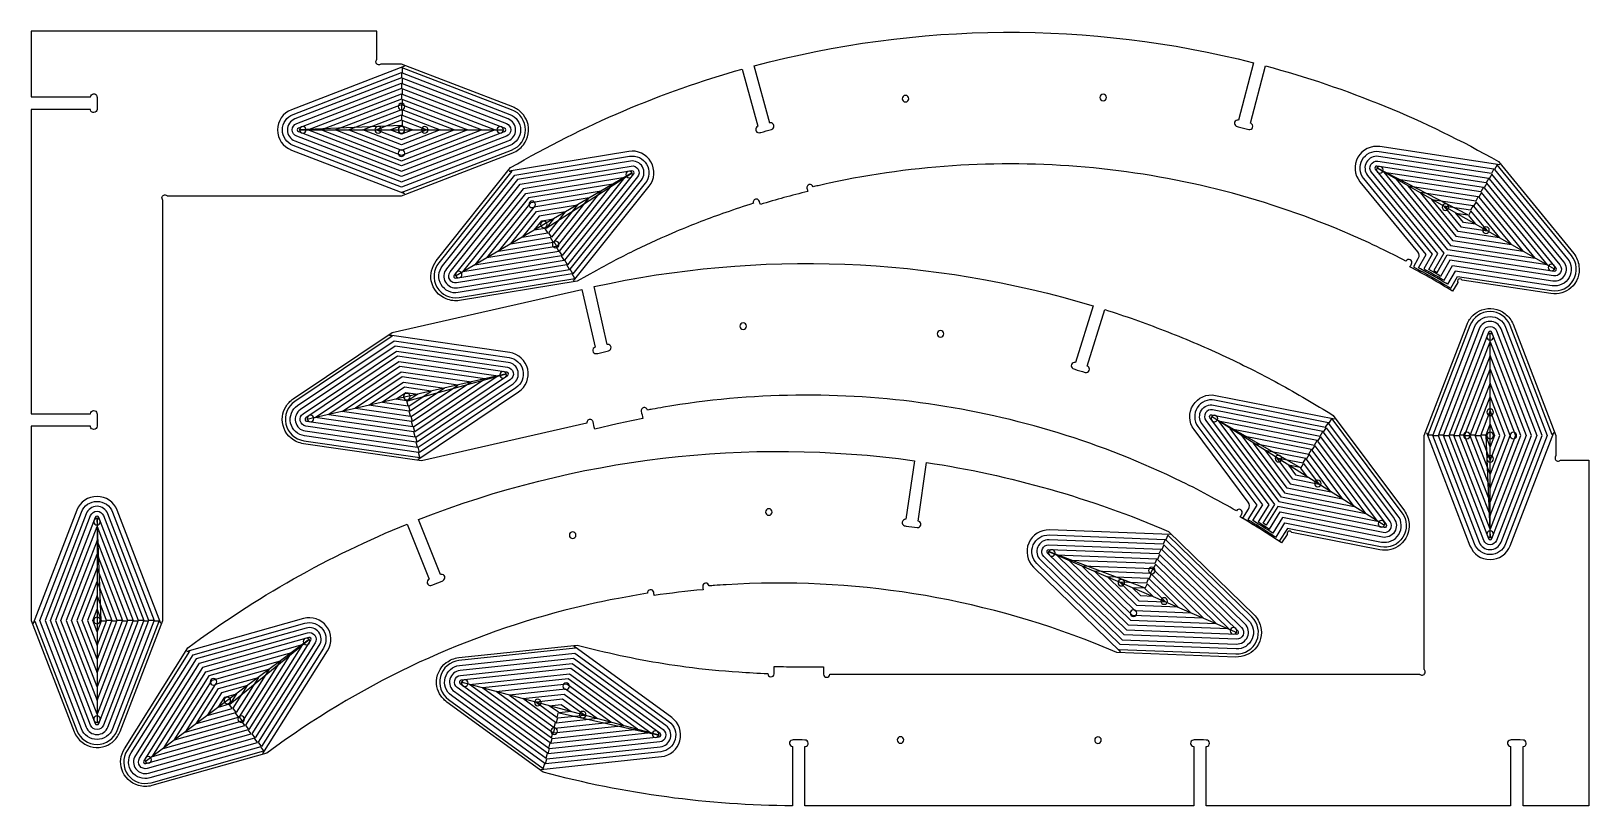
# Model space of a CAD drawing. Extents: x 0.9 to 95.5, y 0.5 to 47.5.
import ezdxf

# ---------------------------------------------------------------- set-up
doc = ezdxf.new("R2010")
doc.units = 0
for name, color, linetype in [('CUT_HALFWAY_THROUGH', 1, 'CONTINUOUS'), ('MARKS_IN_POCKET', 3, 'CONTINUOUS'), ('THROUGH_CUT', 18, 'CONTINUOUS')]:
    doc.layers.add(name, color=color, linetype=linetype)

msp = doc.modelspace()

# ---------------------------------------------------------------- linework, layer by layer
at = {"layer": 'CUT_HALFWAY_THROUGH'}
for points in [[(23.546, 45.406), (16.668, 42.76, 0.686769), (16.668, 40.31), (23.546, 37.664), (23.406, 37.754), (30.051, 40.31, 0.686769), (30.051, 42.76), (23.406, 45.316), (23.406, 44.995), (29.944, 42.48, -0.686769), (29.944, 40.59), (23.36, 38.058), (16.775, 40.59, -0.686769), (16.775, 42.48), (23.36, 45.013), (23.36, 44.691), (16.883, 42.2, 0.686769), (16.883, 40.87), (23.36, 38.379), (29.836, 40.87, 0.686769), (29.836, 42.2), (23.406, 44.674), (23.406, 44.352), (29.728, 41.92, -0.686769), (29.728, 41.15), (23.36, 38.7), (16.991, 41.15, -0.686769), (16.991, 41.92), (23.36, 44.37), (23.36, 44.049), (17.099, 41.64, 0.686769), (17.099, 41.43), (23.36, 39.022), (29.621, 41.43, 0.686769), (29.621, 41.64), (23.406, 44.031), (23.406, 43.709), (29.058, 41.535), (23.36, 39.343), (17.661, 41.535), (23.36, 43.727), (23.36, 43.406), (18.497, 41.535), (23.36, 39.665), (28.222, 41.535), (23.406, 43.388), (23.406, 43.066), (27.387, 41.535), (23.36, 39.986), (19.332, 41.535), (23.36, 43.084), (23.36, 42.763), (20.168, 41.535), (23.36, 40.308), (26.551, 41.535), (23.406, 42.745), (23.406, 42.423), (25.715, 41.535), (23.36, 40.629), (21.004, 41.535), (23.36, 42.441), (23.36, 42.12), (21.839, 41.535), (23.36, 40.95), (24.88, 41.535), (23.406, 42.102), (23.406, 41.781), (24.044, 41.535), (23.36, 41.272), (22.675, 41.535), (23.36, 41.799), (17.139, 41.535), (29.58, 41.535)], [(33.807, 32.355), (38.404, 38.115, 0.686769), (37.166, 40.229), (29.894, 39.035), (30.06, 39.029), (25.618, 33.464, 0.686769), (26.856, 31.35), (33.882, 32.503), (33.72, 32.781), (26.808, 31.646, -0.686769), (25.852, 33.277), (30.253, 38.79), (37.215, 39.933, -0.686769), (38.17, 38.302), (33.769, 32.789), (33.607, 33.066), (37.935, 38.489, 0.686769), (37.263, 39.637), (30.416, 38.513), (26.087, 33.09, 0.686769), (26.759, 31.942), (33.557, 33.058), (33.395, 33.335), (26.71, 32.238, -0.686769), (26.321, 32.903), (30.578, 38.236), (37.312, 39.341, -0.686769), (37.701, 38.677), (33.444, 33.344), (33.282, 33.621), (37.467, 38.864, 0.686769), (37.36, 39.045), (30.741, 37.958), (26.556, 32.715, 0.686769), (26.662, 32.534), (33.232, 33.613), (33.07, 33.89), (27.094, 32.909), (30.903, 37.681), (36.928, 38.67), (33.119, 33.898), (32.957, 34.176), (36.207, 38.247), (31.066, 37.404), (27.815, 33.332), (32.907, 34.167), (32.745, 34.445), (28.536, 33.754), (31.228, 37.126), (35.486, 37.825), (32.794, 34.453), (32.632, 34.73), (34.765, 37.403), (31.391, 36.849), (29.257, 34.176), (32.582, 34.722), (32.42, 34.999), (29.978, 34.599), (31.553, 36.571), (34.044, 36.98), (32.469, 35.008), (32.307, 35.285), (33.323, 36.558), (31.716, 36.294), (30.699, 35.021), (32.257, 35.277), (32.095, 35.554), (31.42, 35.443), (31.878, 36.017), (32.602, 36.136), (32.144, 35.562), (37.379, 38.934), (26.644, 32.645)], [(90.086, 39.417), (82.799, 40.519, 0.686769), (81.588, 38.389), (85.077, 34.13, -0.310318), (85.113, 33.707), (84.833, 33.216), (84.978, 33.138), (85.122, 33.06), (85.266, 32.981), (85.41, 32.902), (85.553, 32.823), (85.696, 32.743), (85.839, 32.662), (85.982, 32.581), (86.125, 32.5), (86.267, 32.418), (86.409, 32.336), (86.551, 32.253), (86.692, 32.17), (86.833, 32.086), (86.974, 32.002), (87.115, 31.918), (87.521, 32.632), (93.221, 31.771, 0.686769), (94.432, 33.9), (89.92, 39.408), (89.761, 39.129), (94.2, 33.71, -0.686769), (93.265, 32.067), (87.363, 32.96), (86.907, 32.159), (86.798, 32.223), (86.689, 32.288), (86.58, 32.352), (86.471, 32.416), (86.361, 32.479), (86.251, 32.542), (86.142, 32.605), (86.032, 32.668), (85.922, 32.731), (85.811, 32.793), (85.701, 32.855), (85.59, 32.916), (85.48, 32.978), (85.369, 33.039), (85.258, 33.1), (85.147, 33.16), (85.603, 33.961), (81.82, 38.579, -0.686769), (82.755, 40.222), (89.73, 39.167), (89.571, 38.888), (82.71, 39.925, 0.686769), (82.052, 38.769), (85.965, 33.992), (85.459, 33.103), (85.615, 33.017), (85.771, 32.93), (85.926, 32.843), (86.081, 32.755), (86.236, 32.667), (86.39, 32.578), (86.544, 32.488), (86.698, 32.399), (87.204, 33.287), (93.31, 32.364, 0.686769), (93.968, 33.52), (89.602, 38.849), (89.444, 38.57), (93.736, 33.33, -0.686769), (93.355, 32.661), (87.045, 33.615), (86.488, 32.637), (86.31, 32.74), (86.131, 32.842), (85.951, 32.944), (85.771, 33.045), (86.328, 34.023), (82.284, 38.959, -0.686769), (82.665, 39.629), (89.412, 38.609), (89.253, 38.329), (82.62, 39.332, 0.686769), (82.516, 39.149), (86.691, 34.054), (86.082, 32.984), (86.278, 32.873), (86.886, 33.942), (93.4, 32.957, 0.686769), (93.504, 33.14), (89.285, 38.291), (89.126, 38.011), (92.963, 33.327), (86.926, 34.239), (83.057, 38.963), (89.094, 38.05), (88.935, 37.77), (83.783, 38.549), (87.085, 34.519), (92.237, 33.74), (88.967, 37.732), (88.808, 37.452), (91.51, 34.153), (87.244, 34.798), (84.51, 38.136), (88.776, 37.491), (88.617, 37.212), (85.236, 37.723), (87.403, 35.078), (90.784, 34.566), (88.649, 37.173), (88.49, 36.894), (90.058, 34.98), (87.562, 35.357), (85.962, 37.31), (88.458, 36.932), (88.299, 36.653), (86.689, 36.896), (87.721, 35.636), (89.331, 35.393), (88.331, 36.614), (88.172, 36.335), (88.605, 35.806), (87.88, 35.916), (87.415, 36.483), (88.14, 36.374), (82.603, 39.221), (93.417, 33.069)], [(85.621, 23.151), (88.267, 16.273, 0.686769), (90.717, 16.273), (93.363, 23.151), (93.273, 23.011), (90.717, 29.657, 0.686769), (88.267, 29.657), (85.711, 23.011), (86.033, 23.011), (88.547, 29.549, -0.686769), (90.437, 29.549), (92.97, 22.965), (90.437, 16.381, -0.686769), (88.547, 16.381), (86.015, 22.965), (86.336, 22.965), (88.827, 16.488, 0.686769), (90.157, 16.488), (92.648, 22.965), (90.157, 29.441, 0.686769), (88.827, 29.441), (86.354, 23.011), (86.675, 23.011), (89.107, 29.333, -0.686769), (89.877, 29.333), (92.327, 22.965), (89.877, 16.596, -0.686769), (89.107, 16.596), (86.657, 22.965), (86.979, 22.965), (89.387, 16.704, 0.686769), (89.597, 16.704), (92.006, 22.965), (89.597, 29.226, 0.686769), (89.387, 29.226), (86.997, 23.011), (87.318, 23.011), (89.492, 28.663), (91.684, 22.965), (89.492, 17.266), (87.3, 22.965), (87.622, 22.965), (89.492, 18.102), (91.363, 22.965), (89.492, 27.827), (87.64, 23.011), (87.961, 23.011), (89.492, 26.992), (91.041, 22.965), (89.492, 18.938), (87.943, 22.965), (88.265, 22.965), (89.492, 19.773), (90.72, 22.965), (89.492, 26.156), (88.283, 23.011), (88.604, 23.011), (89.492, 25.321), (90.398, 22.965), (89.492, 20.609), (88.586, 22.965), (88.907, 22.965), (89.492, 21.444), (90.077, 22.965), (89.492, 24.485), (88.925, 23.011), (89.247, 23.011), (89.492, 23.649), (89.756, 22.965), (89.492, 22.28), (89.229, 22.965), (89.492, 16.744), (89.492, 29.185)], [(24.354, 21.511), (30.475, 25.614, 0.686769), (29.933, 28.004), (22.639, 29.06), (22.796, 29.004), (16.881, 25.039, 0.686769), (17.424, 22.65), (24.47, 21.629), (24.399, 21.943), (17.467, 22.947, -0.686769), (17.049, 24.79), (22.908, 28.718), (29.89, 27.707, -0.686769), (30.308, 25.864), (24.449, 21.936), (24.377, 22.249), (30.141, 26.113, 0.686769), (29.847, 27.41), (22.979, 28.405), (17.216, 24.541, 0.686769), (17.51, 23.244), (24.328, 22.256), (24.257, 22.57), (17.553, 23.541, -0.686769), (17.383, 24.292), (23.051, 28.091), (29.804, 27.113, -0.686769), (29.974, 26.362), (24.306, 22.562), (24.235, 22.876), (29.807, 26.611, 0.686769), (29.761, 26.816), (23.122, 27.778), (17.55, 24.043, 0.686769), (17.596, 23.838), (24.186, 22.883), (24.114, 23.197), (18.122, 24.065), (23.193, 27.464), (29.235, 26.589), (24.164, 23.189), (24.093, 23.503), (28.42, 26.404), (23.264, 27.151), (18.936, 24.25), (24.043, 23.51), (23.972, 23.823), (19.751, 24.435), (23.335, 26.837), (27.606, 26.219), (24.022, 23.816), (23.95, 24.13), (26.791, 26.034), (23.407, 26.524), (20.566, 24.62), (23.901, 24.137), (23.83, 24.45), (21.381, 24.805), (23.478, 26.211), (25.976, 25.849), (23.879, 24.443), (23.808, 24.757), (25.161, 25.664), (23.549, 25.897), (22.196, 24.99), (23.759, 24.764), (23.687, 25.077), (23.011, 25.175), (23.62, 25.584), (24.346, 25.479), (23.737, 25.07), (29.745, 26.705), (17.612, 23.949)], [(83.085, 17.489), (72.558, 24.119), (77.962, 21.027), (77.242, 21.169), (77.681, 20.581), (78.401, 20.439), (77.992, 20.987), (78.163, 21.259), (79.108, 19.994), (77.51, 20.309), (76.535, 21.614), (78.133, 21.299), (78.304, 21.571), (75.828, 22.059), (77.338, 20.037), (79.815, 19.548), (78.334, 21.531), (78.506, 21.803), (80.522, 19.103), (77.167, 19.765), (75.121, 22.505), (78.476, 21.843), (78.647, 22.115), (74.414, 22.95), (76.996, 19.493), (81.229, 18.658), (78.677, 22.075), (78.848, 22.346), (81.936, 18.212), (76.825, 19.221), (73.707, 23.395), (78.818, 22.387), (78.99, 22.659), (73, 23.841), (76.653, 18.949), (82.643, 17.767), (79.02, 22.618), (79.191, 22.89), (83.175, 17.556, -0.686769), (83.063, 17.378), (76.6, 18.654), (75.891, 17.528), (75.701, 17.648), (76.41, 18.774), (72.468, 24.052, -0.686769), (72.58, 24.229), (79.161, 22.931), (79.332, 23.202), (72.638, 24.524, 0.686769), (72.227, 23.872), (76.046, 18.759), (75.393, 17.722), (75.568, 17.613), (75.743, 17.504), (75.917, 17.394), (76.091, 17.283), (76.744, 18.32), (83.005, 17.084, 0.686769), (83.416, 17.735), (79.362, 23.162), (79.533, 23.434), (83.656, 17.915, -0.686769), (82.947, 16.79), (76.888, 17.985), (76.29, 17.035), (76.14, 17.132), (75.99, 17.228), (75.84, 17.324), (75.689, 17.419), (75.538, 17.514), (75.387, 17.608), (75.236, 17.702), (75.084, 17.795), (75.682, 18.745), (71.987, 23.693, -0.686769), (72.696, 24.818), (79.503, 23.474), (79.675, 23.746), (72.754, 25.112, 0.686769), (71.747, 23.513), (75.319, 18.731), (74.774, 17.866), (74.882, 17.8), (74.991, 17.735), (75.099, 17.669), (75.206, 17.602), (75.314, 17.536), (75.422, 17.469), (75.529, 17.402), (75.636, 17.335), (75.743, 17.267), (75.85, 17.199), (75.957, 17.131), (76.063, 17.063), (76.17, 16.994), (76.276, 16.925), (76.382, 16.856), (76.488, 16.787), (77.032, 17.651), (82.889, 16.495, 0.686769), (83.896, 18.094), (79.705, 23.706), (79.876, 23.978), (84.137, 18.274, -0.686769), (82.831, 16.201), (77.176, 17.317), (76.683, 16.537), (76.547, 16.628), (76.41, 16.718), (76.272, 16.808), (76.135, 16.897), (75.997, 16.986), (75.859, 17.075), (75.721, 17.163), (75.582, 17.25), (75.443, 17.337), (75.304, 17.424), (75.165, 17.51), (75.025, 17.596), (74.885, 17.682), (74.745, 17.767), (74.604, 17.851), (74.463, 17.935), (74.818, 18.498, 0.310318), (74.801, 18.922), (71.506, 23.333, -0.686769), (72.812, 25.407), (80.042, 23.98)], [(8.731, 11.544), (6.085, 18.423, 0.686769), (3.635, 18.423), (0.989, 11.544), (1.079, 11.684), (3.635, 5.039, 0.686769), (6.085, 5.039), (8.641, 11.684), (8.32, 11.684), (5.805, 5.147, -0.686769), (3.915, 5.147), (1.382, 11.731), (3.915, 18.315, -0.686769), (5.805, 18.315), (8.338, 11.731), (8.016, 11.731), (5.525, 18.207, 0.686769), (4.195, 18.207), (1.704, 11.731), (4.195, 5.255, 0.686769), (5.525, 5.255), (7.998, 11.684), (7.677, 11.684), (5.245, 5.362, -0.686769), (4.475, 5.362), (2.025, 11.731), (4.475, 18.1, -0.686769), (5.245, 18.1), (7.695, 11.731), (7.373, 11.731), (4.965, 17.992, 0.686769), (4.755, 17.992), (2.347, 11.731), (4.755, 5.47, 0.686769), (4.965, 5.47), (7.355, 11.684), (7.034, 11.684), (4.86, 6.033), (2.668, 11.731), (4.86, 17.429), (7.052, 11.731), (6.731, 11.731), (4.86, 16.594), (2.99, 11.731), (4.86, 6.868), (6.713, 11.684), (6.391, 11.684), (4.86, 7.704), (3.311, 11.731), (4.86, 15.758), (6.409, 11.731), (6.088, 11.731), (4.86, 14.923), (3.632, 11.731), (4.86, 8.539), (6.07, 11.684), (5.748, 11.684), (4.86, 9.375), (3.954, 11.731), (4.86, 14.087), (5.766, 11.731), (5.445, 11.731), (4.86, 13.251), (4.275, 11.731), (4.86, 10.211), (5.427, 11.684), (5.105, 11.684), (4.86, 11.046), (4.597, 11.731), (4.86, 12.416), (5.123, 11.731), (4.86, 17.952), (4.86, 5.51)], [(70.085, 16.944), (62.72, 17.226, 0.686769), (61.754, 14.975), (67.031, 9.83), (66.938, 9.968), (74.052, 9.696, 0.686769), (75.019, 11.947), (69.921, 16.917), (69.794, 16.622), (74.809, 11.732, -0.686769), (74.064, 9.995), (67.015, 10.265), (61.963, 15.19, -0.686769), (62.709, 16.927), (69.758, 16.657), (69.632, 16.361), (62.698, 16.627, 0.686769), (62.173, 15.405), (67.141, 10.561), (74.075, 10.295, 0.686769), (74.6, 11.517), (69.667, 16.326), (69.541, 16.031), (74.391, 11.302, -0.686769), (74.087, 10.595), (67.268, 10.856), (62.382, 15.62, -0.686769), (62.686, 16.327), (69.505, 16.066), (69.378, 15.771), (62.675, 16.027, 0.686769), (62.592, 15.834), (67.395, 11.151), (74.098, 10.895, 0.686769), (74.181, 11.088), (69.414, 15.736), (69.287, 15.44), (73.623, 11.213), (67.522, 11.447), (63.15, 15.709), (69.251, 15.475), (69.124, 15.18), (63.918, 15.379), (67.649, 11.742), (72.855, 11.543), (69.16, 15.145), (69.033, 14.85), (72.087, 11.872), (67.775, 12.038), (64.686, 15.05), (68.998, 14.884), (68.871, 14.589), (65.454, 14.72), (67.902, 12.333), (71.319, 12.202), (68.907, 14.554), (68.78, 14.259), (70.551, 12.532), (68.029, 12.628), (66.222, 14.39), (68.744, 14.294), (68.617, 13.998), (66.989, 14.061), (68.156, 12.924), (69.783, 12.861), (68.653, 13.963), (68.526, 13.668), (69.016, 13.191), (68.283, 13.219), (67.757, 13.731), (68.49, 13.703), (62.67, 15.915), (74.103, 11.007)], [(14.944, 3.647), (18.87, 9.884, 0.686769), (17.404, 11.847), (10.31, 9.849), (10.476, 9.861), (6.683, 3.835, 0.686769), (8.149, 1.873), (15.003, 3.803), (14.81, 4.06), (8.068, 2.162, -0.686769), (6.937, 3.676), (10.695, 9.646), (17.485, 11.558, -0.686769), (18.617, 10.044), (14.858, 4.074), (14.666, 4.332), (18.363, 10.204, 0.686769), (17.567, 11.269), (10.887, 9.388), (7.191, 3.516, 0.686769), (7.987, 2.45), (14.618, 4.318), (14.426, 4.575), (7.906, 2.739, -0.686769), (7.445, 3.356), (11.08, 9.131), (17.648, 10.981, -0.686769), (18.109, 10.364), (14.474, 4.589), (14.281, 4.846), (17.855, 10.524, 0.686769), (17.729, 10.692), (11.272, 8.873), (7.698, 3.196, 0.686769), (7.824, 3.028), (14.233, 4.833), (14.041, 5.09), (8.212, 3.449), (11.465, 8.616), (17.341, 10.271), (14.089, 5.104), (13.896, 5.361), (16.672, 9.771), (11.657, 8.358), (8.881, 3.949), (13.848, 5.348), (13.656, 5.605), (9.551, 4.449), (11.849, 8.101), (16.003, 9.27), (13.704, 5.619), (13.512, 5.876), (15.333, 8.77), (12.042, 7.843), (10.22, 4.949), (13.463, 5.863), (13.271, 6.12), (10.89, 5.45), (12.234, 7.586), (14.664, 8.27), (13.319, 6.134), (13.127, 6.391), (13.995, 7.77), (12.427, 7.328), (11.559, 5.95), (13.079, 6.378), (12.886, 6.635), (12.228, 6.45), (12.619, 7.071), (13.325, 7.27), (12.934, 6.649), (17.76, 10.584), (7.794, 3.136)], [(31.816, 2.682), (39.145, 3.457, 0.686769), (39.779, 5.824), (33.82, 10.16), (33.932, 10.037), (26.852, 9.289, 0.686769), (26.217, 6.922), (31.974, 2.733), (32.057, 3.043), (26.394, 7.165, -0.686769), (26.883, 8.991), (33.898, 9.732), (39.602, 5.581, -0.686769), (39.113, 3.756), (32.098, 3.014), (32.181, 3.324), (39.082, 4.054, 0.686769), (39.426, 5.339), (33.815, 9.422), (26.915, 8.692, 0.686769), (26.57, 7.408), (32.14, 3.354), (32.224, 3.664), (26.747, 7.65, -0.686769), (26.946, 8.394), (33.732, 9.111), (39.249, 5.096, -0.686769), (39.05, 4.352), (32.264, 3.635), (32.347, 3.945), (39.018, 4.651, 0.686769), (39.073, 4.853), (33.649, 8.801), (26.978, 8.095, 0.686769), (26.923, 7.893), (32.307, 3.975), (32.39, 4.285), (27.494, 7.848), (33.566, 8.49), (38.502, 4.898), (32.431, 4.256), (32.514, 4.566), (37.695, 5.114), (33.482, 8.18), (28.301, 7.632), (32.473, 4.596), (32.557, 4.906), (29.108, 7.416), (33.399, 7.869), (36.888, 5.33), (32.597, 4.877), (32.68, 5.187), (36.081, 5.547), (33.316, 7.559), (29.915, 7.199), (32.64, 5.217), (32.723, 5.527), (30.722, 6.983), (33.233, 7.248), (35.274, 5.763), (32.763, 5.498), (32.847, 5.808), (34.467, 5.979), (33.149, 6.938), (31.53, 6.767), (32.806, 5.838), (32.889, 6.148), (32.337, 6.55), (33.066, 6.627), (33.659, 6.196), (32.93, 6.119), (39.007, 4.762), (26.99, 7.984)]]:
    msp.add_lwpolyline(points, format="xyb", dxfattribs=at)
for points in [[(75.678, 17.19), (75.673, 17.182)], [(76.434, 16.702), (76.431, 16.697)]]:
    msp.add_lwpolyline(points, dxfattribs=at)
at = {"layer": 'MARKS_IN_POCKET'}
for points in [[(23.356, 43.149, 0.414214), (23.156, 42.949, 0.414214), (23.356, 42.749, 0.414214), (23.556, 42.949, 0.414214)], [(21.941, 41.736, 0.414214), (21.741, 41.536, 0.414214), (21.941, 41.336, 0.414214), (22.141, 41.536, 0.414214)], [(23.355, 41.734, 0.414214), (23.155, 41.534, 0.414214), (23.355, 41.334, 0.414214), (23.555, 41.534, 0.414214)], [(24.769, 41.733, 0.414214), (24.569, 41.533, 0.414214), (24.769, 41.333, 0.414214), (24.969, 41.533, 0.414214)], [(23.353, 40.32, 0.414214), (23.153, 40.12, 0.414214), (23.353, 39.92, 0.414214), (23.553, 40.12, 0.414214)], [(31.299, 37.212, 0.414214), (31.099, 37.012, 0.414214), (31.299, 36.812, 0.414214), (31.499, 37.012, 0.414214)], [(86.786, 37.048, 0.414214), (86.586, 36.848, 0.414214), (86.786, 36.648, 0.414214), (86.986, 36.848, 0.414214)], [(32.013, 35.992, 0.414214), (31.813, 35.792, 0.414214), (32.013, 35.592, 0.414214), (32.213, 35.792, 0.414214)], [(89.243, 35.647, 0.414214), (89.043, 35.447, 0.414214), (89.243, 35.247, 0.414214), (89.443, 35.447, 0.414214)], [(32.727, 34.771, 0.414214), (32.527, 34.571, 0.414214), (32.727, 34.371, 0.414214), (32.927, 34.571, 0.414214)], [(23.681, 25.528, 0.414214), (23.481, 25.328, 0.414214), (23.681, 25.128, 0.414214), (23.881, 25.328, 0.414214)], [(89.494, 24.576, 0.414214), (89.294, 24.376, 0.414214), (89.494, 24.176, 0.414214), (89.694, 24.376, 0.414214)], [(88.079, 23.163, 0.414214), (87.879, 22.963, 0.414214), (88.079, 22.763, 0.414214), (88.279, 22.963, 0.414214)], [(89.493, 23.162, 0.414214), (89.293, 22.962, 0.414214), (89.493, 22.762, 0.414214), (89.693, 22.962, 0.414214)], [(90.907, 23.161, 0.414214), (90.707, 22.961, 0.414214), (90.907, 22.761, 0.414214), (91.107, 22.961, 0.414214)], [(76.632, 21.76, 0.414214), (76.432, 21.56, 0.414214), (76.632, 21.36, 0.414214), (76.832, 21.56, 0.414214)], [(89.492, 21.748, 0.414214), (89.292, 21.548, 0.414214), (89.492, 21.348, 0.414214), (89.692, 21.548, 0.414214)], [(79.026, 20.254, 0.414214), (78.826, 20.054, 0.414214), (79.026, 19.854, 0.414214), (79.226, 20.054, 0.414214)], [(67.089, 14.225, 0.414214), (66.889, 14.025, 0.414214), (67.089, 13.825, 0.414214), (67.289, 14.025, 0.414214)], [(68.947, 14.967, 0.414214), (68.747, 14.767, 0.414214), (68.947, 14.567, 0.414214), (69.147, 14.767, 0.414214)], [(67.83, 12.368, 0.414214), (67.63, 12.168, 0.414214), (67.83, 11.968, 0.414214), (68.03, 12.168, 0.414214)], [(69.688, 13.109, 0.414214), (69.488, 12.909, 0.414214), (69.688, 12.709, 0.414214), (69.888, 12.909, 0.414214)], [(4.859, 11.934, 0.414214), (4.659, 11.734, 0.414214), (4.859, 11.534, 0.414214), (5.059, 11.734, 0.414214)], [(11.932, 8.195, 0.414214), (11.732, 7.995, 0.414214), (11.932, 7.795, 0.414214), (12.132, 7.995, 0.414214)], [(33.366, 7.938, 0.414214), (33.166, 7.738, 0.414214), (33.366, 7.538, 0.414214), (33.566, 7.738, 0.414214)], [(12.778, 7.062, 0.414214), (12.578, 6.862, 0.414214), (12.778, 6.662, 0.414214), (12.978, 6.862, 0.414214)], [(31.634, 6.937, 0.414214), (31.434, 6.737, 0.414214), (31.634, 6.537, 0.414214), (31.834, 6.737, 0.414214)], [(13.624, 5.929, 0.414214), (13.424, 5.729, 0.414214), (13.624, 5.529, 0.414214), (13.824, 5.729, 0.414214)], [(34.367, 6.206, 0.414214), (34.167, 6.006, 0.414214), (34.367, 5.806, 0.414214), (34.567, 6.006, 0.414214)], [(32.635, 5.205, 0.414214), (32.435, 5.005, 0.414214), (32.635, 4.805, 0.414214), (32.835, 5.005, 0.414214)]]:
    msp.add_lwpolyline(points, format="xyb", close=True, dxfattribs=at)
at = {"layer": 'THROUGH_CUT'}
for points in [[(8.86, 20.543), (8.86, 37.267, 0.071023), (8.833, 37.316, -0.181956), (8.805, 37.417, -0.26795), (8.914, 37.573, -0.26795), (9.103, 37.557, -0.076505), (9.115, 37.545, 0.142766), (9.128, 37.535), (23.36, 37.535), (30.119, 40.135, 0.128268), (30.764, 40.629, 0.25583), (30.994, 42.036, 0.10866), (30.669, 42.56, 0.100691), (30.119, 42.935), (23.36, 45.535), (22.128, 45.535, 0.059751), (22.071, 45.506, -0.201874), (21.955, 45.484, -0.253231), (21.817, 45.601, -0.253234), (21.839, 45.78, -0.075061), (21.85, 45.791, 0.143058), (21.86, 45.804), (21.86, 47.535), (0.86, 47.535), (0.86, 43.535), (4.46, 43.535, -0.366571), (4.652, 43.728, -0.390199), (4.857, 43.568, -0.037122), (4.868, 43.45, -0.014569), (4.86, 42.785, -0.37834), (4.672, 42.589, -0.390199), (4.462, 42.752, -0.031012), (4.461, 42.769, 0.010334), (4.46, 42.785), (0.86, 42.785), (0.86, 24.285), (4.46, 24.285, -0.366571), (4.652, 24.478, -0.390199), (4.857, 24.318, -0.037122), (4.868, 24.2, -0.014569), (4.86, 23.535, -0.37834), (4.672, 23.339, -0.390199), (4.462, 23.502, -0.031012), (4.461, 23.519, 0.010334), (4.46, 23.535), (0.86, 23.535), (0.86, 11.729), (3.464, 4.971, 0.128268), (3.958, 4.326, 0.25583), (5.365, 4.097, 0.10866), (5.889, 4.423, 0.100691), (6.264, 4.973), (8.86, 11.734)], [(75.116, 45.617), (74.207, 42.135, 0.366567), (73.972, 41.998, 0.3902), (74.075, 41.759, 0.037098), (74.187, 41.719, 0.014576), (74.831, 41.559, 0.37836), (75.068, 41.691, 0.390199), (74.964, 41.935, 0.031003), (74.948, 41.941, -0.010332), (74.932, 41.946), (75.842, 45.427, -0.064013), (89.997, 39.616), (94.577, 34.019, -0.128268), (94.894, 33.271, -0.25583), (94.399, 31.934, -0.10866), (93.856, 31.639, -0.100691), (93.193, 31.585), (87.803, 32.4, -0.095089), (87.779, 32.425, 0.267699), (87.658, 32.486, 0.236354), (87.54, 32.418, 0.236113), (87.523, 32.282, 0.078183), (87.527, 32.275, -0.180673), (87.529, 32.267), (87.211, 31.743, 0.014368), (84.623, 33.214, 0.001335), (84.717, 33.391, 0.414214), (84.638, 33.648, 0.414214), (84.381, 33.568, 0.005155), (82.831, 34.337, 0.011453), (80.987, 35.186, 0.077852), (65.403, 39.221, 0.077851), (49.332, 38.297, 0.004965), (48.662, 38.145, -0.001655), (48.362, 38.077, 0.999978), (47.993, 37.988, 0.001601), (48.04, 37.794, 0.014419), (45.16, 37.003, -0.000507), (45.101, 37.194, 0.337586), (44.917, 37.332, 0.513151), (44.739, 37.081, 0.005827), (43.059, 36.514, 0.016823), (40.044, 35.355, 0.012948), (37.592, 34.242, 0.012947), (35.201, 33.002), (34.033, 32.338), (26.887, 31.165, -0.128268), (26.08, 31.265, -0.25583), (25.171, 32.362, -0.10866), (25.186, 32.98, -0.100691), (25.471, 33.581), (29.989, 39.241, -0.063969), (44.06, 45.226), (45.014, 41.756, 0.363973), (44.88, 41.52, 0.388881), (45.086, 41.364, 0.039291), (45.199, 41.384, 0.014701), (45.843, 41.569, 0.378335), (45.982, 41.802, 0.390203), (45.769, 41.961, 0.031022), (45.753, 41.958, -0.010338), (45.737, 41.954), (44.784, 45.424, -0.128465)], [(53.981, 43.633, 0.414214), (53.781, 43.433, 0.414214), (53.981, 43.233, 0.414214), (54.181, 43.433, 0.414214)], [(65.981, 43.706, 0.414214), (65.781, 43.506, 0.414214), (65.981, 43.306, 0.414214), (66.181, 43.506, 0.414214)], [(17.36, 41.735, 0.414214), (17.16, 41.535, 0.414214), (17.36, 41.335, 0.414214), (17.56, 41.535, 0.414214)], [(29.36, 41.735, 0.414214), (29.16, 41.535, 0.414214), (29.36, 41.335, 0.414214), (29.56, 41.535, 0.414214)], [(37.188, 39.022, 0.414214), (36.988, 38.822, 0.414214), (37.188, 38.622, 0.414214), (37.388, 38.822, 0.414214)], [(82.795, 39.312, 0.414214), (82.595, 39.112, 0.414214), (82.795, 38.912, 0.414214), (82.995, 39.112, 0.414214)], [(35.097, 23.357, -0.000312), (34.997, 23.796, 1), (34.626, 23.711), (24.564, 21.426), (17.397, 22.465, -0.128268), (16.658, 22.803, -0.25583), (16.123, 24.124, -0.10866), (16.324, 24.708, -0.100691), (16.777, 25.195), (22.793, 29.228), (34.322, 31.846), (35.12, 28.336, 0.363974), (34.975, 28.106, 0.388882), (35.174, 27.941, 0.039297), (35.288, 27.955, 0.014698), (35.94, 28.112, 0.378338), (36.089, 28.338, 0.3902), (35.884, 28.506, 0.03101), (35.867, 28.504, -0.010334), (35.851, 28.502), (35.056, 32.012, -0.12852), (65.379, 30.84), (64.3, 27.407, 0.363969), (64.06, 27.28, 0.388878), (64.15, 27.038, 0.039323), (64.256, 26.993, 0.014689), (64.898, 26.803, 0.378319), (65.141, 26.924, 0.390199), (65.047, 27.173, 0.031008), (65.032, 27.179, -0.010333), (65.017, 27.185), (66.085, 30.621), (66.314, 30.548), (66.542, 30.474), (66.77, 30.4), (66.997, 30.324), (67.225, 30.248), (67.451, 30.17), (67.678, 30.092), (67.904, 30.013), (68.13, 29.933), (68.355, 29.852), (68.581, 29.77), (68.805, 29.688), (69.03, 29.604), (69.254, 29.519), (69.478, 29.434), (69.701, 29.348), (69.924, 29.261), (70.147, 29.173), (70.369, 29.084), (70.591, 28.994), (70.813, 28.903), (71.034, 28.812), (71.255, 28.719), (71.475, 28.626), (71.695, 28.532), (71.915, 28.437), (72.134, 28.341), (72.353, 28.244), (72.572, 28.146), (72.79, 28.048), (73.007, 27.948), (73.225, 27.848), (73.442, 27.747), (73.658, 27.645), (73.874, 27.542), (74.09, 27.438), (74.305, 27.334), (74.52, 27.228), (74.735, 27.122), (74.949, 27.015), (75.162, 26.907), (75.375, 26.798), (75.588, 26.688), (75.8, 26.578), (76.012, 26.466), (76.224, 26.354), (76.435, 26.241), (76.645, 26.127), (76.856, 26.012), (77.065, 25.896), (77.274, 25.78), (77.483, 25.662), (77.692, 25.544), (77.899, 25.425), (78.107, 25.305), (78.314, 25.184), (78.52, 25.063), (78.726, 24.941), (78.932, 24.817), (79.137, 24.693), (79.342, 24.568), (79.546, 24.443), (79.75, 24.316), (79.953, 24.189), (84.286, 18.386, -0.128268), (84.57, 17.625, -0.25583), (84.015, 16.312, -0.10866), (83.459, 16.041, -0.100691), (82.794, 16.017), (77.447, 17.072, -0.09509), (77.424, 17.098, 0.267699), (77.306, 17.164, 0.236354), (77.185, 17.101, 0.236113), (77.162, 16.967, 0.078184), (77.166, 16.96, -0.180675), (77.168, 16.952), (76.826, 16.442, 0.014368), (74.307, 18.028, 0.001076), (74.409, 18.2, 1), (74.081, 18.392, 0.005156), (72.567, 19.23, 0.011453), (70.763, 20.161, 0.077859), (55.375, 24.89, 0.077857), (39.278, 24.687, 0.004966), (38.602, 24.565, -0.001655), (38.3, 24.511, 0.414214), (38.077, 24.661, 0.414214), (37.927, 24.439, 0.001609), (38.014, 23.997, 0.007673), (36.466, 23.668), (36.466, 23.668)], [(93.225, 33.378, 0.414214), (93.025, 33.178, 0.414214), (93.225, 32.978, 0.414214), (93.425, 33.178, 0.414214)], [(26.834, 32.956, 0.414214), (26.634, 32.756, 0.414214), (26.834, 32.556, 0.414214), (27.034, 32.756, 0.414214)], [(46.006, 8.936, 0.007211), (47.492, 8.915), (48.992, 8.915, -0.003423), (48.992, 8.465, 0.414214), (49.182, 8.275, 0.414214), (49.372, 8.465), (82.833, 8.465), (85.209, 8.465, -0.142767), (85.223, 8.454, 0.076509), (85.236, 8.442, 0.267948), (85.435, 8.425, 0.267948), (85.55, 8.589, 0.181959), (85.52, 8.695, -0.071024), (85.492, 8.748), (85.492, 22.965), (88.092, 29.724, -0.100691), (88.467, 30.274, -0.10866), (88.992, 30.599, -0.25583), (90.399, 30.369, -0.128268), (90.892, 29.724), (93.492, 22.965), (93.492, 21.733, -0.143059), (93.483, 21.721, 0.075062), (93.472, 21.71, 0.253234), (93.45, 21.53, 0.253231), (93.588, 21.413, 0.201874), (93.704, 21.436, -0.059751), (93.761, 21.465), (95.492, 21.465), (95.492, 0.465), (91.492, 0.465), (91.492, 4.065, -0.010334), (91.509, 4.066, 0.031012), (91.525, 4.067, 0.390199), (91.688, 4.277, 0.37834), (91.492, 4.465, 0.014569), (90.828, 4.473, 0.037122), (90.709, 4.462, 0.390199), (90.55, 4.257, 0.366571), (90.742, 4.065), (90.742, 0.465), (72.242, 0.465), (72.242, 4.065, -0.010334), (72.259, 4.066, 0.031012), (72.275, 4.067, 0.390199), (72.438, 4.277, 0.37834), (72.242, 4.465, 0.014569), (71.578, 4.473, 0.037122), (71.459, 4.462, 0.390199), (71.3, 4.257, 0.366571), (71.492, 4.065), (71.492, 0.465), (47.867, 0.465), (47.867, 4.065, -0.010334), (47.884, 4.066, 0.031012), (47.9, 4.067, 0.390199), (48.063, 4.277, 0.37834), (47.867, 4.465, 0.014569), (47.203, 4.473, 0.037122), (47.084, 4.462, 0.390199), (46.925, 4.257, 0.366571), (47.117, 4.065), (47.117, 0.466, -0.063975), (31.963, 2.509), (26.107, 6.771, -0.100691), (25.673, 7.275, -0.10866), (25.494, 7.866, -0.25583), (26.081, 9.166, -0.12827), (26.832, 9.475), (34.034, 10.237), (35.336, 9.906, 0.012948), (37.97, 9.344, 0.012949), (40.629, 8.92, 0.016824), (43.843, 8.601, 0.005828), (45.613, 8.499, 0.414214), (45.797, 8.303, 0.414214), (45.993, 8.486, -0.000114)], [(44.117, 29.808, 0.414214), (43.917, 29.608, 0.414214), (44.117, 29.408, 0.414214), (44.317, 29.608, 0.414214)], [(56.108, 29.348, 0.414214), (55.908, 29.148, 0.414214), (56.108, 28.948, 0.414214), (56.308, 29.148, 0.414214)], [(89.492, 29.165, 0.414214), (89.292, 28.965, 0.414214), (89.492, 28.765, 0.414214), (89.692, 28.965, 0.414214)], [(29.529, 26.856, 0.414214), (29.329, 26.656, 0.414214), (29.529, 26.456, 0.414214), (29.729, 26.656, 0.414214)], [(17.827, 24.198, 0.414214), (17.627, 23.998, 0.414214), (17.827, 23.798, 0.414214), (18.027, 23.998, 0.414214)], [(72.744, 24.201, 0.414214), (72.544, 24.001, 0.414214), (72.744, 23.801, 0.414214), (72.944, 24.001, 0.414214)], [(54.516, 21.436), (54.001, 17.874, 0.363967), (53.783, 17.711, 0.388885), (53.91, 17.486, 0.039336), (54.021, 17.459, 0.014667), (54.686, 17.371, 0.378318), (54.907, 17.529, 0.390197), (54.775, 17.759, 0.031007), (54.759, 17.763, -0.010333), (54.743, 17.767), (55.258, 21.328, -0.063975), (69.964, 17.137), (75.15, 12.081, -0.128268), (75.548, 11.373, -0.25583), (75.205, 9.989, -0.10866), (74.698, 9.636, -0.100693), (74.045, 9.508), (66.809, 9.785), (65.499, 10.327, 0.110497), (43.074, 13.901, 0.005117), (42.367, 13.85, -0.001706), (42.04, 13.827, 0.414214), (41.834, 14, 0.414214), (41.661, 13.794, -0.001834), (41.679, 13.595, 0.014426), (38.711, 13.243, 0.001542), (38.682, 13.44, 0.414214), (38.465, 13.6, 0.414214), (38.306, 13.383, 0.005305), (36.54, 13.07, 0.011791), (34.495, 12.644, 0.048222), (25.012, 9.445, 0.048221), (16.318, 4.488), (15.171, 3.656), (8.2, 1.692, -0.128268), (7.388, 1.701, -0.25583), (6.361, 2.69, -0.10866), (6.308, 3.306, -0.100691), (6.524, 3.935), (10.382, 10.064, -0.063975), (23.698, 17.582), (25.033, 14.24, 0.363971), (24.925, 13.99, 0.388879), (25.148, 13.858, 0.039285), (25.258, 13.891, 0.014702), (25.877, 14.146, 0.378347), (25.99, 14.394, 0.390203), (25.761, 14.528, 0.031023), (25.745, 14.523, -0.010338), (25.729, 14.518), (24.394, 17.86, -0.128476)], [(45.674, 18.519, 0.414214), (45.474, 18.319, 0.414214), (45.674, 18.119, 0.414214), (45.874, 18.319, 0.414214)], [(4.86, 17.531, 0.414214), (5.06, 17.731, 0.414214), (4.86, 17.931, 0.414214), (4.66, 17.731, 0.414214)], [(33.757, 17.108, 0.414214), (33.557, 16.908, 0.414214), (33.757, 16.708, 0.414214), (33.957, 16.908, 0.414214)], [(82.898, 17.806, 0.414214), (82.698, 17.606, 0.414214), (82.898, 17.406, 0.414214), (83.098, 17.606, 0.414214)], [(89.492, 17.165, 0.414214), (89.292, 16.965, 0.414214), (89.492, 16.765, 0.414214), (89.692, 16.965, 0.414214)], [(62.873, 16.028, 0.414214), (62.673, 15.828, 0.414214), (62.873, 15.628, 0.414214), (63.073, 15.828, 0.414214)], [(17.583, 10.651, 0.414214), (17.383, 10.451, 0.414214), (17.583, 10.251, 0.414214), (17.783, 10.451, 0.414214)], [(73.9, 11.295, 0.414214), (73.7, 11.095, 0.414214), (73.9, 10.895, 0.414214), (74.1, 11.095, 0.414214)], [(27.203, 8.126, 0.414214), (27.003, 7.926, 0.414214), (27.203, 7.726, 0.414214), (27.403, 7.926, 0.414214)], [(4.86, 5.531, 0.414214), (5.06, 5.731, 0.414214), (4.86, 5.931, 0.414214), (4.66, 5.731, 0.414214)], [(38.794, 5.02, 0.414214), (38.594, 4.82, 0.414214), (38.794, 4.62, 0.414214), (38.994, 4.82, 0.414214)], [(53.672, 4.666, 0.414214), (53.472, 4.466, 0.414214), (53.672, 4.266, 0.414214), (53.872, 4.466, 0.414214)], [(65.672, 4.663, 0.414214), (65.472, 4.463, 0.414214), (65.672, 4.263, 0.414214), (65.872, 4.463, 0.414214)], [(7.97, 3.468, 0.414214), (7.77, 3.268, 0.414214), (7.97, 3.068, 0.414214), (8.17, 3.268, 0.414214)]]:
    msp.add_lwpolyline(points, format="xyb", close=True, dxfattribs=at)
msp.add_lwpolyline([(69.964, 17.137), (70.208, 16.899)], dxfattribs=at)

doc.saveas('drawing.dxf')
